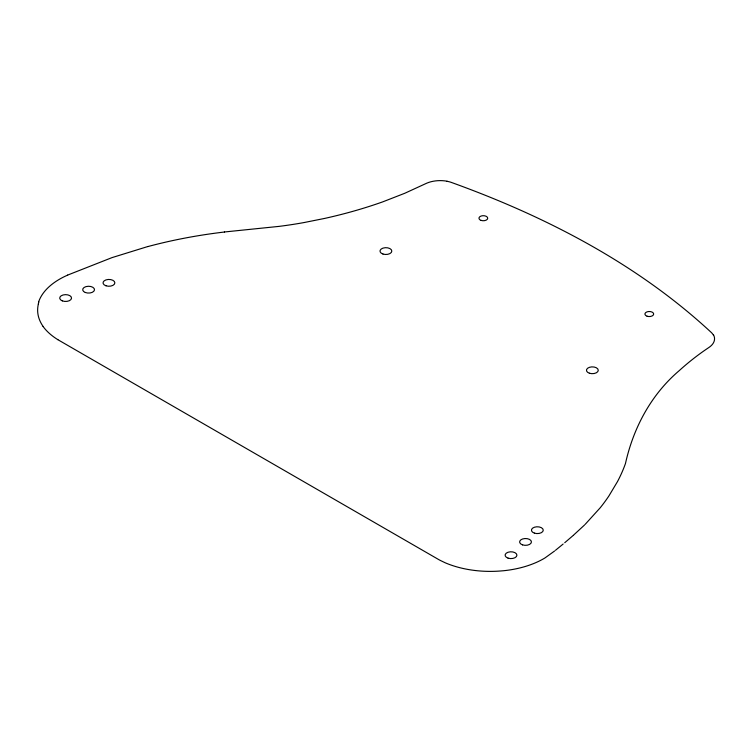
<?xml version="1.0" encoding="UTF-8"?>
<svg xmlns="http://www.w3.org/2000/svg" width="752" height="752" viewBox="0 0 752 752"><rect width="100%" height="100%" fill="white"/><g stroke="black" fill="none" stroke-linecap="round" stroke-linejoin="round"><path stroke-width="1.13" d="M38.296 304.024L38.869 301.966M585.122 524.407L600.218 507.779A336.783 194.439 0 0 0 608.941 495.888L617.495 481.581A338.701 195.548 0 0 0 625.467 463.523C633.381 427.888 651.053 394.631 679.15 370.708C688.437 362.267 698.364 354.502 708.807 347.546A22.908 13.226 0 0 0 713.563 334.941M584.492 525.037L573.362 535.302M572.949 535.678L564.714 542.737M563.163 544.025L555.484 550.295M554.656 550.962L544.956 557.956A75.369 43.513 0 0 1 503.624 570.73L500.644 570.975A75.604 43.644 0 0 1 445.287 562.825L441.151 560.842A94.611 54.623 0 0 1 438.867 559.667L57.857 339.688M67.614 275.1L112.01 257.616L147.815 246.534M224.406 231.983L279.048 226.38A288.552 166.596 0 0 0 304.043 222.554L324.526 218.447A350.376 202.288 0 0 0 382.73 201.865L404.755 193.283L426.751 183.178A22.645 13.075 0 0 1 447.055 181.223M43.118 326.443L42.215 325.099A75.661 43.682 0 0 1 38.38 304.024M57.876 339.678A76.347 44.077 0 0 1 43.061 326.453M38.615 301.937A76.554 44.199 0 0 1 67.652 275.119M147.853 246.571A345.76 199.628 0 0 1 224.425 232.02M447.036 181.27A24.891 14.373 0 0 1 450.815 182.228C545.529 216.294 637.461 263.811 711.636 332.798A24.919 14.391 0 0 1 713.291 334.988M589.408 373.227A5.903 3.403 0 0 0 598.263 370.275A5.903 3.403 0 0 0 589.408 367.324A5.903 3.403 0 0 0 589.408 373.227M534.399 533.13A5.903 3.403 0 0 0 543.254 530.179A5.903 3.403 0 0 0 534.399 527.227A5.903 3.403 0 0 0 534.399 533.13M522.574 544.88A5.903 3.403 0 0 0 531.429 541.929A5.903 3.403 0 0 0 522.574 538.977A5.903 3.403 0 0 0 522.574 544.88M508.07 558.144A5.903 3.403 0 0 0 516.915 555.192A5.903 3.403 0 0 0 508.07 552.241A5.903 3.403 0 0 0 508.07 558.144M647.096 316.225A4.39 2.538 0 0 0 653.676 314.035A4.39 2.538 0 0 0 647.096 311.836A4.39 2.538 0 0 0 647.096 316.225M481.139 220.411A4.39 2.538 0 0 0 487.719 218.221A4.39 2.538 0 0 0 481.139 216.021A4.39 2.538 0 0 0 481.139 220.411M62.322 300.875A5.903 3.403 0 0 0 71.515 298.29A5.903 3.403 0 0 0 63.046 294.981A5.903 3.403 0 0 0 62.322 300.875M85.296 292.49A5.903 3.403 0 0 0 94.489 289.915A5.903 3.403 0 0 0 86.019 286.606A5.903 3.403 0 0 0 85.296 292.49M106.004 285.798A5.903 3.403 0 0 0 114.859 282.846A5.903 3.403 0 0 0 106.004 279.894A5.903 3.403 0 0 0 106.004 285.798M382.956 254.035A5.903 3.403 0 0 0 391.811 251.083A5.903 3.403 0 0 0 382.956 248.132A5.903 3.403 0 0 0 382.956 254.035"/></g></svg>
